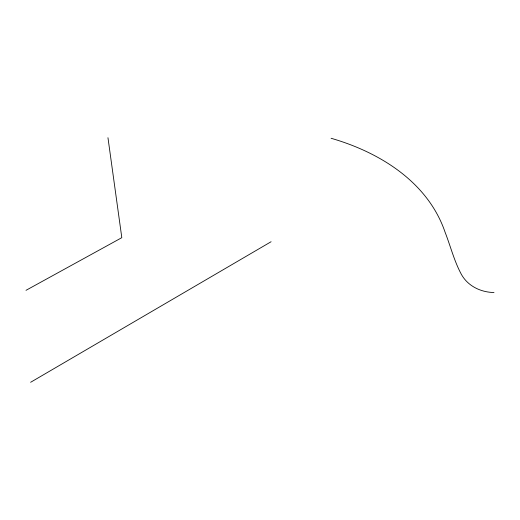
<?xml version="1.0" encoding="UTF-8"?>
<svg xmlns="http://www.w3.org/2000/svg" width="520" height="520" viewBox="0 0 520 520"><rect width="100%" height="100%" fill="white"/><g stroke="black" fill="none" stroke-linecap="round" stroke-linejoin="round"><path stroke-width="0.78" d="M30.615 382.291L271.096 241.735M26 290.322L121.81 237.672L107.959 137.709M494 292.519C480.76 292.305 467.636 286.019 461.214 274.066C454.129 260.865 450.541 246.22 445.126 232.33C428.044 182.13 379.782 152.321 331.097 138.274"/></g></svg>
